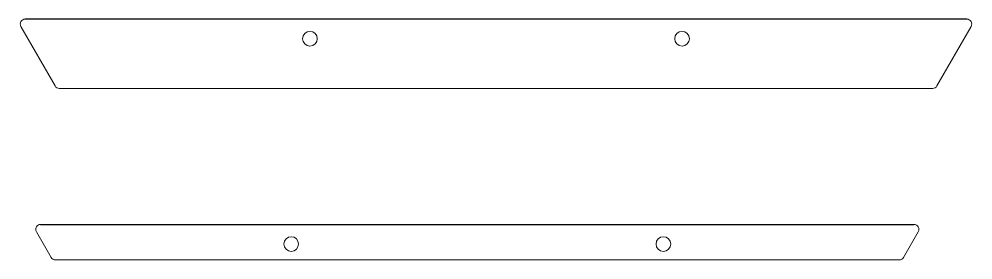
# Model space of a CAD drawing. Header units: inches. Extents: x 1.1 to 52.7, y 1 to 52.6.
# Drawn here: x 36.35 to 44.02, y 24.99 to 26.93 of the extents above; entities that cross this region are included whole.
import ezdxf

# ---------------------------------------------------------------- set-up
doc = ezdxf.new("R2010")
doc.units = ezdxf.units.IN
doc.header["$MEASUREMENT"] = 0
doc.layers.add('Artwork', color=7, linetype='Continuous')

msp = doc.modelspace()

# ---------------------------------------------------------------- linework, layer by layer
at = {"layer": 'Artwork'}
for p, q in [((43.9725, 26.9291), (36.4026, 26.9291)), ((36.5267, 25.2793), (43.5478, 25.2793))]:
    msp.add_line(p, q, dxfattribs=at)
at = {"layer": 'Artwork', "lineweight": 5}
for points in [[(36.3685, 26.8701), (36.3534, 26.8964), (36.3724, 26.9291), (36.4026, 26.9291)], [(43.9725, 26.9291), (44.0028, 26.9291), (44.0217, 26.8964), (44.0067, 26.8701)], [(36.6428, 26.3917), (36.6428, 26.3917), (36.3685, 26.8701), (36.3685, 26.8701)], [(44.0067, 26.8701), (44.0067, 26.8701), (43.7324, 26.3917), (43.7324, 26.3917)], [(36.6769, 26.3719), (36.6628, 26.3719), (36.6498, 26.3794), (36.6428, 26.3917)], [(43.7324, 26.3917), (43.7254, 26.3794), (43.7123, 26.3719), (43.6982, 26.3719)], [(43.6982, 26.3719), (43.6982, 26.3719), (36.6769, 26.3719), (36.6769, 26.3719)], [(36.5267, 25.2793), (36.4964, 25.2793), (36.4775, 25.2466), (36.4925, 25.2203)], [(43.582, 25.2203), (43.597, 25.2466), (43.5781, 25.2793), (43.5478, 25.2793)], [(36.4925, 25.2203), (36.4925, 25.2203), (36.6106, 25.0145), (36.6106, 25.0145)], [(43.464, 25.0145), (43.464, 25.0145), (43.582, 25.2203), (43.582, 25.2203)], [(36.6106, 25.0145), (36.6176, 25.0023), (36.6306, 24.9947), (36.6447, 24.9947)], [(43.4298, 24.9947), (43.4439, 24.9947), (43.4569, 25.0023), (43.464, 25.0145)], [(36.6447, 24.9947), (36.6447, 24.9947), (43.4298, 24.9947), (43.4298, 24.9947)]]:
    msp.add_open_spline(points, degree=3, dxfattribs=at)
for points in [[(38.7506, 26.7716), (38.7506, 26.8042), (38.7241, 26.8306), (38.6915, 26.8306), (38.6915, 26.8306), (38.6589, 26.8306), (38.6325, 26.8042), (38.6325, 26.7716), (38.6325, 26.7716), (38.6325, 26.739), (38.6589, 26.7125), (38.6915, 26.7125), (38.6915, 26.7125), (38.7241, 26.7125), (38.7506, 26.739), (38.7506, 26.7716)], [(41.7427, 26.7716), (41.7427, 26.8042), (41.7163, 26.8306), (41.6836, 26.8306), (41.6836, 26.8306), (41.651, 26.8306), (41.6246, 26.8042), (41.6246, 26.7716), (41.6246, 26.7716), (41.6246, 26.739), (41.651, 26.7125), (41.6836, 26.7125), (41.6836, 26.7125), (41.7163, 26.7125), (41.7427, 26.739), (41.7427, 26.7716)], [(38.4821, 25.1218), (38.4821, 25.0892), (38.5086, 25.0627), (38.5412, 25.0627), (38.5412, 25.0627), (38.5738, 25.0627), (38.6003, 25.0892), (38.6003, 25.1218), (38.6003, 25.1218), (38.6003, 25.1544), (38.5738, 25.1809), (38.5412, 25.1809), (38.5412, 25.1809), (38.5086, 25.1809), (38.4821, 25.1544), (38.4821, 25.1218)], [(41.4743, 25.1218), (41.4743, 25.0892), (41.5007, 25.0627), (41.5333, 25.0627), (41.5333, 25.0627), (41.5659, 25.0627), (41.5924, 25.0892), (41.5924, 25.1218), (41.5924, 25.1218), (41.5924, 25.1544), (41.5659, 25.1809), (41.5333, 25.1809), (41.5333, 25.1809), (41.5007, 25.1809), (41.4743, 25.1544), (41.4743, 25.1218)]]:
    msp.add_open_spline(points, degree=3, knots=[0, 0, 0, 0, 0.25, 0.25, 0.25, 0.25, 0.5, 0.5, 0.5, 0.5, 0.75, 0.75, 0.75, 0.75, 1, 1, 1, 1], dxfattribs=at)

doc.saveas('drawing.dxf')
